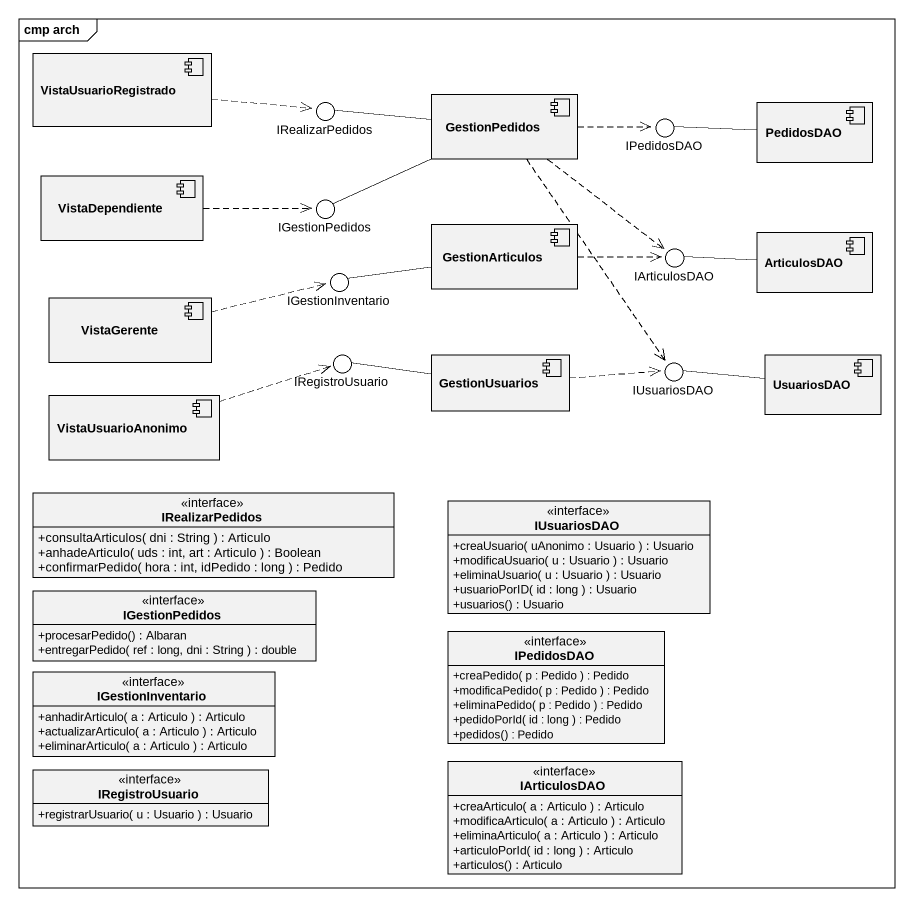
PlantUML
@startuml
mainframe cmp arch
allowmixing
hide circle
hide empty members
skinparam classAttributeIconSize 0
component VistaUsuarioRegistrado
() IRealizarPedidos
component GestionPedidos
() IPedidosDAO
component PedidosDAO
component VistaDependiente
() IGestionPedidos
component GestionArticulos
() IGestionInventario
() IArticulosDAO
component ArticulosDAO
component VistaGerente
() IRegistroUsuario
component GestionUsuarios
() IUsuariosDAO
component UsuariosDAO
component VistaUsuarioAnonimo
interface "IRealizarPedidos" as IRealizarPedidos_2 {
  +consultaArticulos( dni : String ) : Articulo
  +anhadeArticulo( uds : int, art : Articulo ) : Boolean
  +confirmarPedido( hora : int, idPedido : long ) : Pedido
}
interface "IUsuariosDAO" as IUsuariosDAO_2 {
  +creaUsuario( uAnonimo : Usuario ) : Usuario
  +modificaUsuario( u : Usuario ) : Usuario
  +eliminaUsuario( u : Usuario ) : Usuario
  +usuarioPorID( id : long ) : Usuario
  +usuarios() : Usuario
}
interface "IGestionPedidos" as IGestionPedidos_2 {
  +procesarPedido() : Albaran
  +entregarPedido( ref : long, dni : String ) : double
}
interface "IPedidosDAO" as IPedidosDAO_2 {
  +creaPedido( p : Pedido ) : Pedido
  +modificaPedido( p : Pedido ) : Pedido
  +eliminaPedido( p : Pedido ) : Pedido
  +pedidoPorId( id : long ) : Pedido
  +pedidos() : Pedido
}
interface "IGestionInventario" as IGestionInventario_2 {
  +anhadirArticulo( a : Articulo ) : Articulo
  +actualizarArticulo( a : Articulo ) : Articulo
  +eliminarArticulo( a : Articulo ) : Articulo
}
interface "IRegistroUsuario" as IRegistroUsuario_2 {
  +registrarUsuario( u : Usuario ) : Usuario
}
interface "IArticulosDAO" as IArticulosDAO_2 {
  +creaArticulo( a : Articulo ) : Articulo
  +modificaArticulo( a : Articulo ) : Articulo
  +eliminaArticulo( a : Articulo ) : Articulo
  +articuloPorId( id : long ) : Articulo
  +articulos() : Articulo
}
VistaUsuarioRegistrado .right.> IRealizarPedidos
GestionPedidos -left- IRealizarPedidos
GestionPedidos .right.> IPedidosDAO
GestionPedidos -left- IGestionPedidos
GestionPedidos ..> IArticulosDAO
GestionPedidos ..> IUsuariosDAO
PedidosDAO -left- IPedidosDAO
VistaDependiente .right.> IGestionPedidos
GestionArticulos -left- IGestionInventario
GestionArticulos .right.> IArticulosDAO
ArticulosDAO -left- IArticulosDAO
VistaGerente .right.> IGestionInventario
GestionUsuarios -left- IRegistroUsuario
GestionUsuarios .right.> IUsuariosDAO
UsuariosDAO -left- IUsuariosDAO
VistaUsuarioAnonimo .right.> IRegistroUsuario
@enduml
